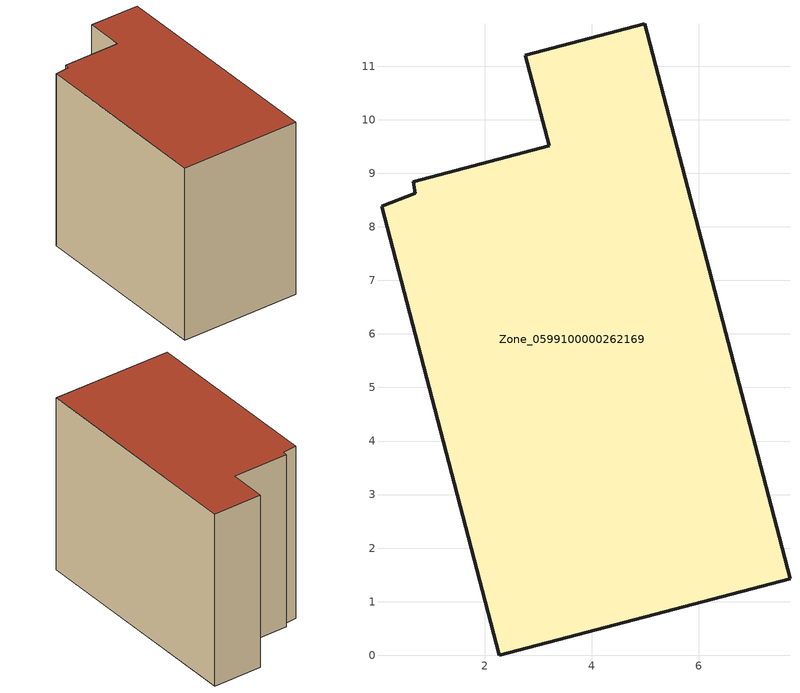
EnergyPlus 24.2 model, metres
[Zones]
Zone_0599100000262169
 floor ground (C_G): 4.99,11.79 7.7,1.43 2.27,0 0.07,8.39 0.7,8.63 0.67,8.84 3.2,9.51 2.76,11.2 z0
 wall outside (C_F): 7.7,1.43 4.99,11.79 2.76,11.2 3.2,9.51 0.67,8.84 0.7,8.63 0.07,8.39 2.27,0 7.7,1.43 z0:8.32
 roof outside (C_R): 0.67,8.84 0.7,8.63 0.07,8.39 2.27,0 7.7,1.43 4.99,11.79 2.76,11.2 3.2,9.51 z8.32
[BUILDING]
Pand.0599100000262169: North Axis=0; Terrain=City; Loads Convergence Tolerance Value=0.04; Temperature Convergence Tolerance Value=0.4; Solar Distribution=FullExterior; Maximum Number of Warmup Days=25; Minimum Number of Warmup Days=1
[Site:Location]
Rotterdam.The.Hague.AP_ZH_NLD Design_Conditions: Latitude=51.96; Longitude=4.45; Time Zone=1; Elevation=-4.5
[SITE:GROUNDTEMPERATURE:BUILDINGSURFACE]
18, 18, 18, 18, 18, 18, 18, 18, 18, 18, 18, 18
[MATERIAL] Thermal Absorptance=0.9; Solar Absorptance=0.7; Visible Absorptance=0.7
Name | Roughness | Thickness | Conductivity | Density | Specific Heat
G.TC.1975-1991 | MediumSmooth | 0.15 | 0.288461 | 540 | 1210
F.TC.1975-1991 | Rough | 0.3 | 0.230769 | 1920 | 840
R.TC.1975-1991 | MediumRough | 0.2 | 0.153846 | 1500 | 1000
[CONSTRUCTION]
C_G: G.TC.1975-1991
C_F: F.TC.1975-1991
C_R: R.TC.1975-1991
[ZONE]
Zone_0599100000262169: Type=1; Multiplier=1; Ceiling Height=Autocalculate; Volume=Autocalculate; Floor Area=autocalculate; Part of Total Floor Area=Yes
[ZONEINFILTRATION:DESIGNFLOWRATE]
Infil_Zone_0599100000262169: Zone or ZoneList or Space or SpaceList=Zone_0599100000262169; Schedule=AlwaysOn; Design Flow Rate Calculation Method=Flow/Area; Flow Rate per Floor Area=0.003; Constant Term Coefficient=1; Temperature Term Coefficient=0; Velocity Term Coefficient=0; Velocity Squared Term Coefficient=0
[HVACTEMPLATE:ZONE:IDEALLOADSAIRSYSTEM]
Zone_0599100000262169: Maximum Heating Supply Air Temperature=50; Minimum Cooling Supply Air Temperature=13; Maximum Heating Supply Air Humidity Ratio=0.0156; Minimum Cooling Supply Air Humidity Ratio=0.0077; Heating Limit=NoLimit; Cooling Limit=NoLimit; Dehumidification Control Type=ConstantSensibleHeatRatio; Cooling Sensible Heat Ratio=0.7; Dehumidification Setpoint=60; Humidification Control Type=None; Humidification Setpoint=30; Outdoor Air Method=None; Outdoor Air Flow Rate per Person=0.00944; Outdoor Air Flow Rate per Zone Floor Area=0; Outdoor Air Flow Rate per Zone=0; Demand Controlled Ventilation Type=None; Outdoor Air Economizer Type=NoEconomizer; Heat Recovery Type=None; Sensible Heat Recovery Effectiveness=0.7; Latent Heat Recovery Effectiveness=0.65
[ZONECONTROL:THERMOSTAT]
ThermostatControl_Zone_0599100000262169: Zone or ZoneList=Zone_0599100000262169; Control Type Schedule=DualSetpointControlType; Control 1=Thermostat_Zone_0599100000262169; Temperature Difference Between Cutout And Setpoint=0
[THERMOSTATSETPOINT:DUALSETPOINT]
Thermostat_Zone_0599100000262169: Heating Setpoint Temperature Schedule=HeatingSetpoint_Zone_0599100000262169; Cooling Setpoint Temperature Schedule=CoolingSetpoint_Zone_0599100000262169
[SCHEDULE:COMPACT]
HeatingSetpoint_Zone_0599100000262169: Through: 12/31, For: AllDays, Until: 24:00, 21
CoolingSetpoint_Zone_0599100000262169: Through: 12/31, For: AllDays, Until: 24:00, 24
DualSetpointControlType: Through: 12/31, For: AllDays, Until: 24:00, 4
AlwaysOn: Through: 12/31, For: AllDays, Until: 24:00, 1
